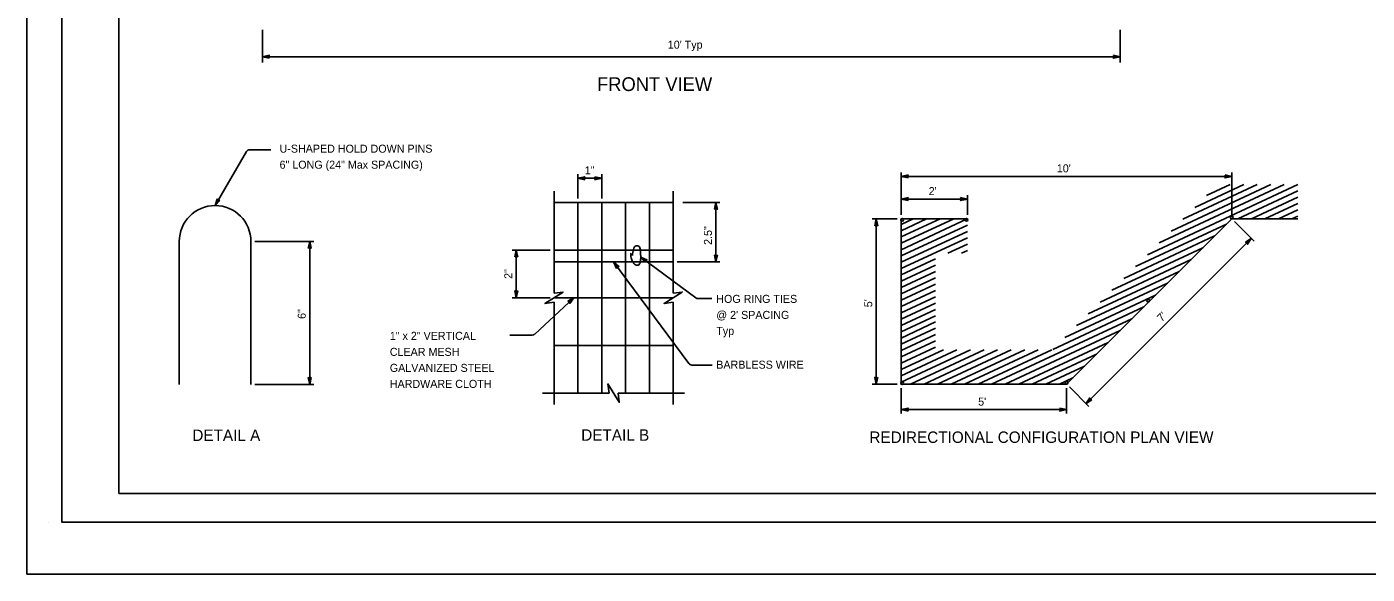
# Model space of a CAD drawing. Extents: x -894 to 866, y -476 to 714.
# Drawn here: x -894 to 278, y -476 to 2 of the extents above; entities that cross this region are included whole.
import ezdxf

# ---------------------------------------------------------------- set-up
doc = ezdxf.new("R2010")
doc.units = 0
for name, color, linetype in [('10 Sheet Format', 7, 'Continuous'), ('36 Drainage', 7, 'Continuous'), ('37 Drain Anno', 7, 'Continuous'), ('57 Undefined', 7, 'Continuous'), ('60 Nongeo Data', 7, 'Continuous')]:
    doc.layers.add(name, color=color, linetype=linetype)

# ---------------------------------------------------------------- blocks, each defined once
blk = doc.blocks.new('AHT')
at = {"layer": '60 Nongeo Data'}
blk.add_lwpolyline([(-5.9055, 1.3189), (0, 0), (-5.9059, -1.3094), (-5.6957, -0.9602), (-1.3693, -0.0035), (-5.6968, 0.9693), (-5.4886, 0.6205), (-2.7193, 0.002), (-5.4858, -0.6114), (-5.2756, -0.2622), (-4.0791, 0.0031), (-5.2799, 0.2713), (-5.1181, 0), (-5.9059, -1.3094), (-5.1181, 0)], close=True, dxfattribs=at)

msp = doc.modelspace()

# ---------------------------------------------------------------- linework, layer by layer
at = {"layer": '10 Sheet Format'}
for p, q in [((-813.5, 644), (-813.5, -406)), ((-813.5, -406), (-438.2, -406)), ((-438.7, -406), (199.1, -406)), ((198.8, -406), (811.5, -406)), ((-875.4, -431.1), (-875.4, -431.1))]:
    msp.add_line(p, q, dxfattribs=at)
for points in [[(-894, 713.6), (866, 713.6), (866, -476.4), (-894, -476.4)], [(-863.4, 669), (836.6, 669), (836.6, -431), (-863.4, -431)], [(-863.4, 669), (836.6, 669), (836.6, -431), (-863.4, -431)]]:
    msp.add_lwpolyline(points, close=True, dxfattribs=at)
at = {"layer": '36 Drainage'}
for p, q in [((85.9, -197.2), (217.5, -135.9)), ((96.3, -186.9), (205.6, -135.9)), ((106.6, -176.5), (193.8, -135.9)), ((116.9, -166.2), (182, -135.9)), ((127.3, -155.9), (170.1, -135.9)), ((137.6, -145.5), (158.3, -135.9)), ((-412.1, -151.5), (-412.1, -318.1)), ((-391.3, -151.5), (-391.3, -318.1)), ((-370.5, -151.5), (-370.5, -318.1)), ((-349.6, -151.5), (-349.6, -318.1)), ((165, -165.9), (217.5, -141.4)), ((176.8, -165.9), (217.5, -146.9)), ((188.6, -165.9), (217.5, -152.4)), ((200.5, -165.9), (217.5, -157.9)), ((212.3, -165.9), (217.5, -163.4)), ((-129.3, -192.8), (-71.7, -165.9)), ((-129.3, -187.2), (-83.5, -165.9)), ((-129.3, -181.7), (-95.3, -165.9)), ((-129.3, -176.2), (-107.2, -165.9)), ((-129.3, -170.7), (-119, -165.9)), ((-129.3, -198.3), (-71.5, -171.3)), ((75.6, -207.5), (155.1, -170.5)), ((217.3, -165.9), (217.5, -165.8)), ((-129.3, -203.8), (-71.5, -176.8)), ((-129.3, -209.3), (-71.5, -182.4)), ((65.2, -217.9), (144.7, -180.8)), ((-433, -193.1), (-328.8, -193.1)), ((-88.7, -195.9), (-71.5, -187.9)), ((-76.8, -195.9), (-71.5, -193.4)), ((54.9, -228.2), (134.4, -191.2)), ((-129.3, -214.8), (-99.3, -200.8)), ((-129.3, -220.3), (-99.3, -206.3)), ((44.6, -238.6), (124.1, -201.5)), ((-129.3, -225.9), (-99.3, -211.9)), ((-129.3, -231.4), (-99.3, -217.4)), ((23.9, -259.2), (103.4, -222.2)), ((34.2, -248.9), (113.7, -211.8)), ((-129.3, -236.9), (-99.3, -222.9)), ((-129.3, -242.4), (-99.3, -228.4)), ((-129.3, -247.9), (-99.3, -233.9)), ((13.6, -269.6), (93.1, -232.5)), ((-433, -234.8), (-328.8, -234.8)), ((-129.3, -253.4), (-99.3, -239.4)), ((-129.3, -259), (-99.3, -245)), ((3.2, -279.9), (82.7, -242.8)), ((-129.3, -264.5), (-99.3, -250.5)), ((-129.3, -270), (-99.3, -256)), ((-50.3, -310.4), (72.4, -253.2)), ((-129.3, -275.5), (-99.3, -261.5)), ((-129.3, -281), (-99.3, -267)), ((-38.4, -310.4), (62, -263.5)), ((-433, -276.4), (-328.8, -276.4)), ((-129.3, -286.5), (-99.3, -272.6)), ((-129.3, -292.1), (-99.3, -278.1)), ((-129.3, -308.6), (-68.8, -280.4)), ((-129.3, -303.1), (-80.6, -280.4)), ((-129.3, -297.6), (-92.4, -280.4)), ((-121.3, -310.4), (-56.9, -280.4)), ((-109.4, -310.4), (-45.1, -280.4)), ((-97.6, -310.4), (-33.3, -280.4)), ((-85.8, -310.4), (-21.4, -280.4)), ((-73.9, -310.4), (-9.6, -280.4)), ((-62.1, -310.4), (2.2, -280.4)), ((-26.6, -310.4), (51.7, -273.8)), ((-14.8, -310.4), (41.4, -284.2)), ((-3, -310.4), (31, -294.5)), ((8.9, -310.4), (20.7, -304.9))]:
    msp.add_line(p, q, dxfattribs=at)
msp.add_circle((86.6, -237.3), 1.2, dxfattribs=at)
msp.add_spline([(-364.5, -197.8), (-363.6, -192.5), (-362.7, -190.4), (-361.3, -189.4), (-358.3, -190.3), (-357.4, -193.9), (-357.2, -199.8), (-357.4, -202.6), (-358.8, -205.9), (-361.6, -206.1), (-363.6, -204.4), (-365, -201.8), (-365.8, -197.7), (-365.6, -195.7)], degree=3, dxfattribs=at)
at = {"layer": '37 Drain Anno'}
for p, q in [((-687.9, -0.6), (-687.9, -29.3)), ((62.1, -0.6), (62.1, -29.3)), ((-687.9, -24.1), (62.1, -24.1)), ((-680.7, -105.4), (-699.2, -105.4)), ((-701.8, -106.9), (-729.4, -154.3)), ((-412.1, -148), (-412.1, -126.9)), ((-391.3, -148), (-391.3, -126.9)), ((-129.3, -162.4), (-129.3, -125.2)), ((-129.3, -128.7), (159.7, -128.7)), ((159.7, -162.4), (159.7, -125.2)), ((-412.1, -130.4), (-391.3, -130.4)), ((-320.3, -151.5), (-287.9, -151.5)), ((-291.4, -151.5), (-291.4, -203.5)), ((-129.3, -162.4), (-129.3, -145.1)), ((-129.3, -148.6), (-71.5, -148.6)), ((-71.5, -162.4), (-71.5, -145.1)), ((-132.8, -165.9), (-154.7, -165.9)), ((-151.2, -165.9), (-151.2, -310.4)), ((162.2, -168.3), (179.2, -185.4)), ((-694.7, -185.5), (-643.1, -185.5)), ((-646.6, -310.5), (-646.6, -185.5)), ((32.2, -327.4), (176.7, -182.9)), ((-436.5, -193.1), (-469.5, -193.1)), ((-466, -234.8), (-466, -193.1)), ((-315, -292.4), (-380.9, -203.5)), ((-308.9, -235), (-357.2, -199.3)), ((-325.3, -203.5), (-287.9, -203.5)), ((-436.5, -234.8), (-469.5, -234.8)), ((-449.9, -266.7), (-415.8, -234.8)), ((-295, -235.6), (-307.1, -235.6)), ((-471.5, -267.5), (-452, -267.5)), ((-294.7, -293.6), (-312.6, -293.6)), ((-694.7, -310.5), (-643.1, -310.5)), ((-132.8, -310.4), (-154.7, -310.4)), ((-129.3, -313.9), (-129.3, -336.1)), ((15.2, -313.9), (15.2, -336.1)), ((17.7, -312.8), (34.7, -329.9)), ((-129.3, -332.6), (15.2, -332.6))]:
    msp.add_line(p, q, dxfattribs=at)
for points in [[(-682, -25.4), (-687.9, -24.1), (-682, -22.8), (-682.2, -23.1), (-686.6, -24.1), (-682.2, -25), (-682.5, -24.7), (-685.2, -24.1), (-682.5, -23.5), (-682.7, -23.8), (-683.9, -24.1), (-682.7, -24.3), (-682.8, -24.1), (-682, -22.8), (-682.8, -24.1)], [(56.2, -22.8), (62.1, -24.1), (56.2, -25.4), (56.4, -25), (60.7, -24.1), (56.4, -23.1), (56.6, -23.4), (59.3, -24.1), (56.6, -24.7), (56.8, -24.3), (58, -24.1), (56.8, -23.8), (56.9, -24.1), (56.2, -25.4), (56.9, -24.1)], [(-725.3, -149.8), (-729.4, -154.3), (-727.6, -148.5), (-727.4, -148.9), (-728.7, -153.1), (-725.7, -149.8), (-726.1, -149.8), (-728, -151.9), (-727.2, -149.2), (-727, -149.6), (-727.4, -150.7), (-726.5, -149.8), (-726.8, -149.8), (-727.6, -148.5), (-726.8, -149.8)], [(-378.4, -209.1), (-380.9, -203.5), (-376.3, -207.5), (-376.7, -207.5), (-380.1, -204.6), (-378.3, -208.7), (-378.1, -208.3), (-379.3, -205.7), (-377.1, -207.6), (-377.5, -207.6), (-378.4, -206.8), (-377.9, -207.9), (-377.8, -207.7), (-376.3, -207.5), (-377.8, -207.7)], [(-353.2, -203.8), (-357.2, -199.3), (-351.7, -201.7), (-352.1, -201.9), (-356.1, -200.1), (-353.2, -203.4), (-353.2, -203), (-355, -200.9), (-352.4, -202), (-352.8, -202.2), (-353.9, -201.7), (-353.1, -202.6), (-353.1, -202.3), (-351.7, -201.7), (-353.1, -202.3)], [(-421, -237.8), (-415.8, -234.8), (-419.2, -239.8), (-419.3, -239.4), (-416.7, -235.7), (-420.6, -238), (-420.2, -238.1), (-417.7, -236.6), (-419.3, -239), (-419.4, -238.6), (-418.7, -237.6), (-419.8, -238.2), (-419.5, -238.3), (-419.2, -239.8), (-419.5, -238.3)]]:
    msp.add_lwpolyline(points, close=True, dxfattribs=at)
for centre, start, end in [((-699.2, -108.4), 90, 149.7482), ((-307.1, -232.6), 233.5259, 270), ((-452, -264.5), 270, 313.0914), ((-312.6, -290.6), 216.5481, 270)]:
    msp.add_arc(centre, 3, start, end, dxfattribs=at)
at = {"layer": '57 Undefined'}
for p, q in [((-433, -230.8), (-433, -141.5)), ((-328.8, -151.5), (-433, -151.5)), ((-328.8, -230.8), (-328.8, -141.5)), ((-129.3, -165.9), (-71.5, -165.9)), ((-129.3, -165.9), (-129.3, -310.4)), ((15.2, -310.4), (159.7, -165.9)), ((159.7, -165.9), (217.5, -165.9)), ((-760.7, -185.5), (-760.7, -310.5)), ((-698.2, -185.5), (-698.2, -310.5)), ((-433, -203.5), (-328.8, -203.5)), ((-433, -328.1), (-433, -238.8)), ((-328.8, -238.8), (-328.8, -328.1)), ((-129.3, -310.4), (15.2, -310.4)), ((-384.9, -318.1), (-443, -318.1)), ((-318.8, -318.1), (-376.9, -318.1))]:
    msp.add_line(p, q, dxfattribs=at)
for points in [[(-433, -230.8), (-425, -229.8), (-441, -239.8), (-433, -238.8)], [(-328.8, -230.8), (-320.8, -229.8), (-336.8, -239.8), (-328.8, -238.8)], [(-384.9, -318.1), (-385.9, -310.1), (-375.9, -326.1), (-376.9, -318.1)]]:
    msp.add_lwpolyline(points, dxfattribs=at)
for centre in [(159.7, -164.7), (-128.5, -166.7), (-72.4, -166.7), (-128.5, -309.5), (15.2, -309.2)]:
    msp.add_circle(centre, 1.2, dxfattribs=at)
msp.add_arc((-729.4, -185.5), 31.3, 0, 180, dxfattribs=at)

# ---------------------------------------------------------------- block references
at = {"layer": '37 Drain Anno', "xscale": 1.000355576626763, "yscale": 0.9987444355667161}
for p, rotation in [((-129.3, -128.7), 180), ((-412.1, -130.4), 180), ((-291.4, -151.5), 90), ((-129.3, -148.6), 180), ((-151.2, -165.9), 90), ((-646.6, -185.5), 90), ((176.7, -182.9), 44.99999999999992), ((-466, -193.1), 90), ((-291.4, -203.5), -90), ((-466, -234.8), -90), ((-646.6, -310.5), -90), ((-151.2, -310.4), -90), ((32.2, -327.4), -135.00000000000009), ((-129.3, -332.6), 180)]:
    msp.add_blockref('AHT', p, dxfattribs=dict(at, rotation=rotation))
for p in [(159.7, -128.7), (-391.3, -130.4), (-71.5, -148.6), (15.2, -332.6)]:
    msp.add_blockref('AHT', p, dxfattribs=at)

# ---------------------------------------------------------------- texts
at = {"layer": '57 Undefined'}
for s, height, p in [("10' Typ", 7, (-333.5, -17.1)), ('FRONT VIEW', 12, (-395.4, -54.1)), ('U-SHAPED HOLD DOWN PINS', 7, (-673, -108)), ('6" LONG (24" Max SPACING)', 7, (-673, -122)), ('1"', 7, (-406.1, -126.9)), ("10'", 7, (6.7, -125.2)), ("2'", 7, (-105.4, -145.1)), ('HOG RING TIES', 7, (-291.1, -239.3)), ("@ 2' SPACING", 7, (-291.1, -253.3)), ('1" x 2" VERTICAL ', 7, (-576.6, -271.6)), ('Typ', 7, (-291.1, -267.3)), ('CLEAR MESH', 7, (-576.6, -285.6)), ('GALVANIZED STEEL ', 7, (-576.6, -299.6)), ('BARBLESS WIRE', 7, (-291.1, -296.8)), ('HARDWARE CLOTH', 7, (-576.6, -313.6)), ("5'", 7, (-62.1, -329.1)), ('DETAIL A', 10, (-749.3, -360)), ('DETAIL B', 10, (-409.2, -359.8)), ('REDIRECTIONAL CONFIGURATION PLAN VIEW', 10, (-157.2, -361.7))]:
    msp.add_text(s, height=height, dxfattribs=at).set_placement(p)
for s, rotation, p in [('2.5"', 90, (-294.9, -188.6)), ('2"', 90, (-469.5, -218.3)), ('6"', 90, (-650.1, -253.3)), ("5'", 90, (-154.7, -243.1)), ("7'", 45, (98.5, -256.3))]:
    msp.add_text(s, height=7, rotation=rotation, dxfattribs=at).set_placement(p)

doc.saveas('drawing.dxf')
